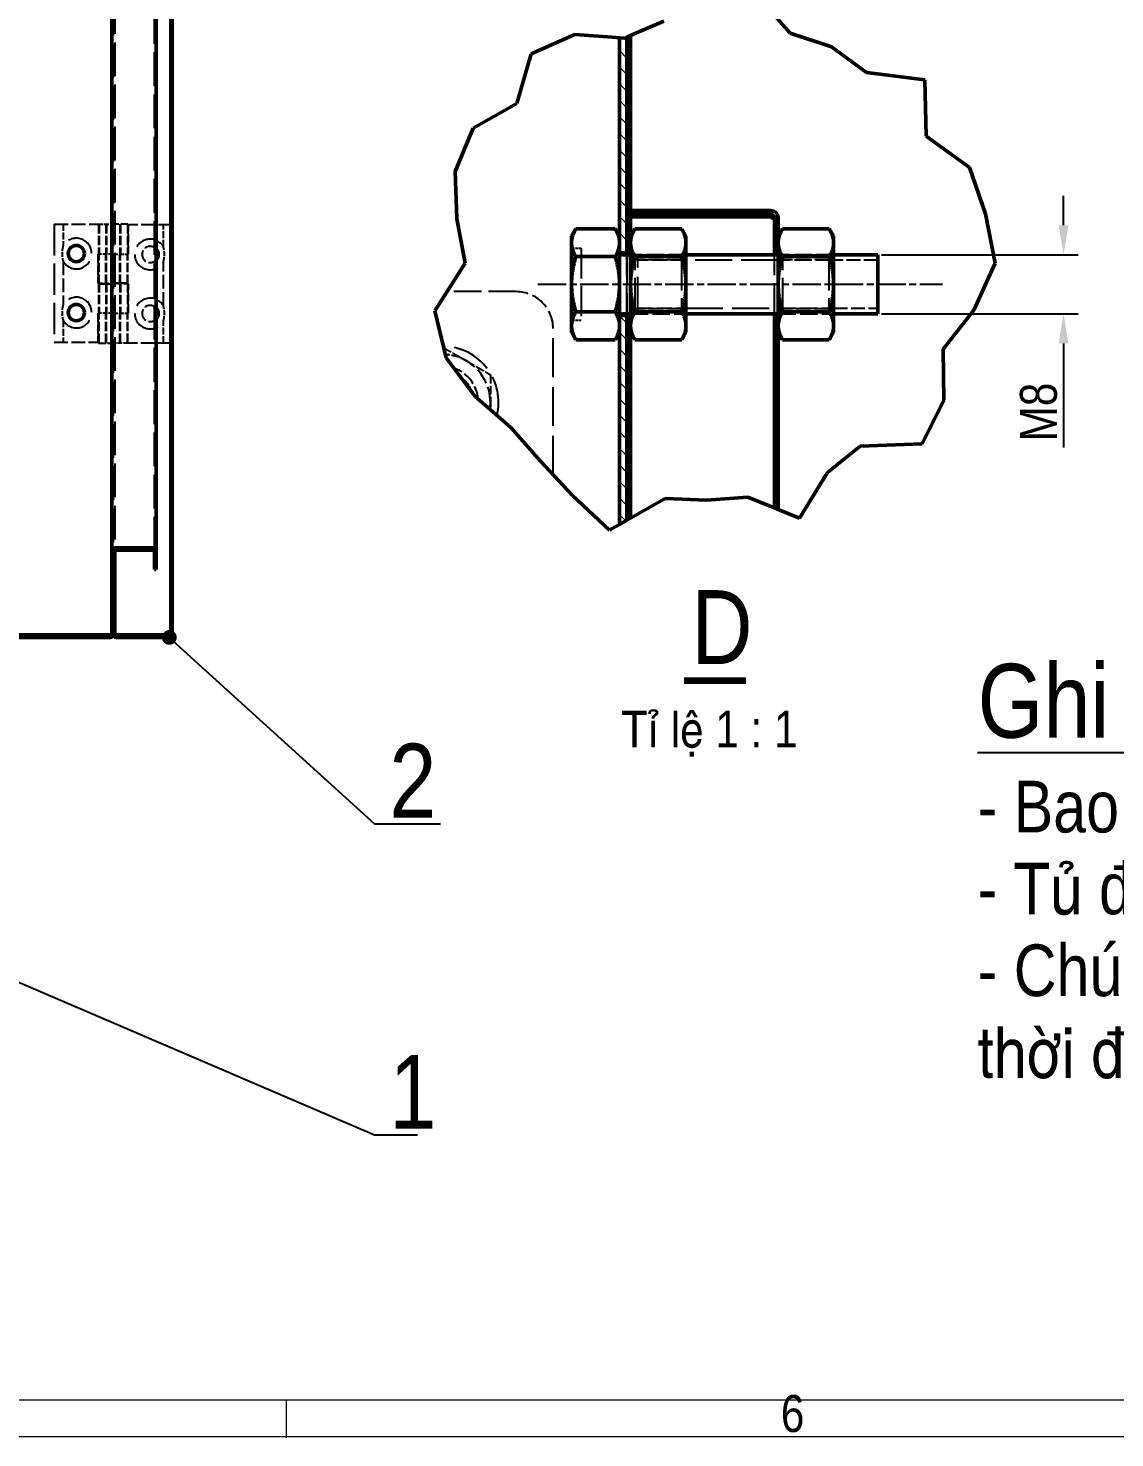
# Model space of a CAD drawing. Header units: millimetres. Extents: x 0 to 19094, y -1 to 2103.
# Drawn here: x 1753.6 to 2121.7, y 12.2 to 489.6 of the extents above; entities that cross this region are included whole.
import ezdxf

# ---------------------------------------------------------------- set-up
doc = ezdxf.new("R2010")
doc.units = ezdxf.units.MM
doc.header["$LTSCALE"] = 2.5
doc.linetypes.add('CHAIN', pattern=[0.7087, 0.4724, -0.0591, 0.1181, -0.0591])
doc.linetypes.add('DASHED', pattern=[0.2067, 0.1654, -0.0413])
for name, color, linetype, lineweight in [('Break Line (ANSI)', 7, 'Continuous', 50), ('Centerline (ANSI)', 7, 'Continuous', 25), ('Co ban', 7, 'Continuous', 50), ('Dimension (ANSI)', 7, 'Continuous', 25), ('Hatch (ANSI)', 7, 'Continuous', 18), ('Hidden Narrow (ANSI)', 7, 'DASHED', 25), ('Symbol (ANSI)', 7, 'Continuous', 25)]:
    doc.layers.add(name, color=color, linetype=linetype, lineweight=lineweight)
for name, color, linetype, lineweight, true_color in [('Khung ban ve', 5, 'Continuous', 15, 0x0000ff), ('Manh', 7, 'DASHED', 25, 0x008000), ('Manh khung ten', 7, 'Continuous', 15, 0x994c4c), ('Net chu', 30, 'Continuous', 15, 0xff7f00)]:
    doc.layers.add(name, color=color, linetype=linetype, lineweight=lineweight, true_color=true_color)
doc.styles.add('Do nham', font='')
doc.styles.add('Linh_50', font='')
doc.styles.add('Note Text (ANSI)', font='')
doc.styles.add('StandardAM_ANSI', font='')
doc.styles.add('Text Style95', font='')
doc.styles.get('Do nham').set_extended_font_data('VNI-Helve-Condense')
doc.styles.get('Linh_50').set_extended_font_data('VNI-Helve-Condense')
doc.styles.get('Note Text (ANSI)').set_extended_font_data('VNI-Helve-Condense')
doc.styles.get('StandardAM_ANSI').set_extended_font_data('VNI-Helve-Condense')
doc.styles.get('Text Style95').set_extended_font_data('VNI-Helve-Condense')
doc.dimstyles.new('Default - mm (ANSI)', dxfattribs={"dimscale": 2.5, "dimtxt": 5, "dimasz": 4, "dimexe": 2, "dimexo": 0.5, "dimgap": 0.8, "dimtad": 1, "dimtoh": 1, "dimdec": 0, "dimrnd": 1e-08, "dimzin": 4, "dimdsep": 46, "dimtxsty": 'StandardAM_ANSI', "dimcen": 0.09, "dimdle": 10, "dimclrd": 256, "dimclre": 256, "dimclrt": 256, "dimadec": 1, "dimazin": 1, "dimtfac": 0.61, "dimtofl": 0, "dimtmove": 0, "dimatfit": 3, "dimldrblk": 'DOT', "dimfxl": 1, "dimtolj": 1, "dimtzin": 4, "dimlwd": -1, "dimlwe": -1, "dimarcsym": 0})
doc.dimstyles.new('Default - mm (ANSI)$7', dxfattribs={"dimscale": 2.5, "dimtxt": 5, "dimasz": 2, "dimexe": 2, "dimexo": 0.5, "dimgap": 0.8, "dimtad": 1, "dimtoh": 1, "dimdec": 0, "dimrnd": 1e-08, "dimzin": 4, "dimdsep": 46, "dimtxsty": 'StandardAM_ANSI', "dimcen": 0.09, "dimdle": 10, "dimclrd": 256, "dimclre": 256, "dimclrt": 256, "dimadec": 1, "dimazin": 1, "dimtfac": 0.61, "dimtofl": 0, "dimtmove": 0, "dimatfit": 3, "dimldrblk": 'DOT', "dimfxl": 1, "dimtolj": 1, "dimtzin": 4, "dimlwd": -1, "dimlwe": -1, "dimarcsym": 0})

# ---------------------------------------------------------------- blocks, each defined once
blk = doc.blocks.new('Borders A0_Khung chi tiet')
at = {"layer": 'Khung ban ve'}
blk.add_line((1179, 10), (23.43, 10), dxfattribs=at)
at = {"layer": 'Manh khung ten'}
for p, q in [((736.43, 9.88), (736.43, 4.88)), ((1184, 5), (18.43, 5))]:
    blk.add_line(p, q, dxfattribs=at)
at = {"layer": 'Net chu', "style": 'Linh_50'}
blk.add_text('6', height=5, dxfattribs=at).set_placement((803.43, 5.67))
blk = doc.blocks.new('_Dot')
at = {"color": 0, "linetype": 'ByBlock', "lineweight": -2}
blk.add_line((-0.5, 0), (-1, 0), dxfattribs=at)
at = {"color": 0, "linetype": 'ByBlock', "const_width": 0.5}
blk.add_lwpolyline([(-0.25, 0, 1), (0.25, 0, 1)], format="xyb", close=True, dxfattribs=at)
blk = doc.blocks.new('*D20')
at = {"layer": 'Defpoints', "color": 0, "transparency": 16777216}
for p in [(2041.44, 412.84), (2104.33, 412.84), (2041.44, 392.84)]:
    blk.add_point(p, dxfattribs=at)
at = {"layer": 'Dimension (ANSI)', "transparency": 16777216}
for p, q in [((2104.33, 422.84), (2104.33, 432.84)), ((2042.69, 412.84), (2109.33, 412.84)), ((2042.69, 392.84), (2109.33, 392.84)), ((2104.33, 382.84), (2104.33, 347.62))]:
    blk.add_line(p, q, dxfattribs=at)
for points in [[(2102.67, 422.84), (2106, 422.84), (2104.33, 412.84)], [(2102.67, 382.84), (2106, 382.84), (2104.33, 392.84)]]:
    blk.add_solid(points, dxfattribs=at)
at = {"layer": 'Dimension (ANSI)', "color": 150, "true_color": 0x0080ff, "transparency": 16777216, "insert": (2089.57, 349.62), "char_height": 12.5, "attachment_point": 1, "rotation": 90, "style": 'StandardAM_ANSI'}
blk.add_mtext('\\A1;\\fVNI-Helve-Condense|b0|i0;\\H12.5000;M8', dxfattribs=at)

msp = doc.modelspace()

# ---------------------------------------------------------------- hatches: boundary and pattern name
at = {"layer": 'Hatch (ANSI)'}
h = msp.add_hatch(dxfattribs=at)
h.set_pattern_fill('ANSI31', color=256, scale=12.7, angle=90.00021, style=0)
h.set_pattern_definition([(135.00021, (0, 0), (-1.1225279, -1.1225361), [])])
h.paths.add_polyline_path([(1662.951, 480.87), (1662.951, 481.741), (1662.951, 905.741), (1662.951, 906.612), (1662.951, 907.991), (1662.451, 907.991), (1662.451, 479.491), (1662.951, 479.491)])
edge = h.paths.add_edge_path()
edge.add_line((1662.951, 917.87), (1662.951, 918.741))
edge.add_line((1662.951, 918.741), (1662.951, 921.741))
edge.add_line((1662.951, 921.741), (1662.951, 922.241))
edge.add_line((1662.951, 922.241), (1662.951, 956.241))
edge.add_ellipse((1663.451, 956.241), major_axis=(-0.5, 0), ratio=1, start_angle=270, end_angle=360, ccw=False)
edge.add_line((1663.451, 956.741), (1781.451, 956.741))
edge.add_ellipse((1781.451, 956.241), major_axis=(0, 0.5), ratio=1, start_angle=270, end_angle=360, ccw=False)
edge.add_line((1781.951, 956.241), (1781.951, 928.241))
edge.add_ellipse((1782.951, 928.241), major_axis=(-1, 0), ratio=1, start_angle=0, end_angle=90)
edge.add_line((1782.951, 927.241), (1795.951, 927.241))
edge.add_ellipse((1795.951, 928.241), major_axis=(0, -1), ratio=1, start_angle=0, end_angle=90)
edge.add_line((1796.951, 928.241), (1796.951, 934.241))
edge.add_line((1796.951, 934.241), (1796.451, 934.241))
edge.add_line((1796.451, 934.241), (1796.451, 928.241))
edge.add_ellipse((1795.951, 928.241), major_axis=(0.5, 0), ratio=1, start_angle=270, end_angle=360, ccw=False)
edge.add_line((1795.951, 927.741), (1782.951, 927.741))
edge.add_ellipse((1782.951, 928.241), major_axis=(0, -0.5), ratio=1, start_angle=270, end_angle=360, ccw=False)
edge.add_line((1782.451, 928.241), (1782.451, 942.241))
edge.add_line((1782.451, 942.241), (1782.451, 956.241))
edge.add_ellipse((1781.451, 956.241), major_axis=(1, 0), ratio=1, start_angle=0, end_angle=90)
edge.add_line((1781.451, 957.241), (1663.451, 957.241))
edge.add_ellipse((1663.451, 956.241), major_axis=(0, 1), ratio=1, start_angle=0, end_angle=90)
edge.add_line((1662.451, 956.241), (1662.451, 955.534))
edge.add_line((1662.451, 955.534), (1662.451, 916.491))
edge.add_line((1662.451, 916.491), (1662.951, 916.491))
edge.add_line((1662.951, 916.491), (1662.951, 917.87))
edge = h.paths.add_edge_path()
edge.add_line((1662.951, 468.741), (1662.951, 469.612))
edge.add_line((1662.951, 469.612), (1662.951, 470.991))
edge.add_line((1662.951, 470.991), (1662.451, 470.991))
edge.add_line((1662.451, 470.991), (1662.451, 284.948))
edge.add_line((1662.451, 284.948), (1662.451, 284.241))
edge.add_ellipse((1663.451, 284.241), major_axis=(-1, 0), ratio=1, start_angle=0, end_angle=90)
edge.add_line((1663.451, 283.241), (1781.451, 283.241))
edge.add_ellipse((1781.451, 284.241), major_axis=(0, -1), ratio=1, start_angle=0, end_angle=90)
edge.add_line((1782.451, 284.241), (1782.451, 298.241))
edge.add_line((1782.451, 298.241), (1782.451, 312.241))
edge.add_ellipse((1782.951, 312.241), major_axis=(-0.5, 0), ratio=1, start_angle=270, end_angle=360, ccw=False)
edge.add_line((1782.951, 312.741), (1795.951, 312.741))
edge.add_ellipse((1795.951, 312.241), major_axis=(0, 0.5), ratio=1, start_angle=270, end_angle=360, ccw=False)
edge.add_line((1796.451, 312.241), (1796.451, 306.241))
edge.add_line((1796.451, 306.241), (1796.951, 306.241))
edge.add_line((1796.951, 306.241), (1796.951, 312.241))
edge.add_ellipse((1795.951, 312.241), major_axis=(1, 0), ratio=1, start_angle=0, end_angle=90)
edge.add_line((1795.951, 313.241), (1782.951, 313.241))
edge.add_ellipse((1782.951, 312.241), major_axis=(0, 1), ratio=1, start_angle=0, end_angle=90)
edge.add_line((1781.951, 312.241), (1781.951, 284.241))
edge.add_ellipse((1781.451, 284.241), major_axis=(0.5, 0), ratio=1, start_angle=270, end_angle=360, ccw=False)
edge.add_line((1781.451, 283.741), (1663.451, 283.741))
edge.add_ellipse((1663.451, 284.241), major_axis=(0, -0.5), ratio=1, start_angle=270, end_angle=360, ccw=False)
edge.add_line((1662.951, 284.241), (1662.951, 465.241))
edge.add_line((1662.951, 465.241), (1662.951, 465.741))
edge.add_line((1662.951, 465.741), (1662.951, 468.741))
h = msp.add_hatch(dxfattribs=at)
h.set_pattern_fill('ANSI31', color=256, scale=12.7, angle=14.99998, style=0)
h.set_pattern_definition([(59.99998, (0, 0), (-1.374815, 0.7937505), [])])
edge = h.paths.add_edge_path()
edge.add_line((1782.951, 942.241), (1782.951, 956.241))
edge.add_ellipse((1783.451, 956.241), major_axis=(-0.5, 0), ratio=1, start_angle=270, end_angle=360, ccw=False)
edge.add_line((1783.451, 956.741), (1801.451, 956.741))
edge.add_ellipse((1801.451, 956.241), major_axis=(0, 0.5), ratio=1, start_angle=270, end_angle=360, ccw=False)
edge.add_line((1801.951, 956.241), (1801.951, 284.241))
edge.add_ellipse((1801.451, 284.241), major_axis=(0.5, 0), ratio=1, start_angle=270, end_angle=360, ccw=False)
edge.add_line((1801.451, 283.741), (1783.451, 283.741))
edge.add_ellipse((1783.451, 284.241), major_axis=(0, -0.5), ratio=1, start_angle=270, end_angle=360, ccw=False)
edge.add_line((1782.951, 284.241), (1782.951, 298.241))
edge.add_line((1782.951, 298.241), (1782.451, 298.241))
edge.add_line((1782.451, 298.241), (1782.451, 284.241))
edge.add_ellipse((1783.451, 284.241), major_axis=(-1, 0), ratio=1, start_angle=0, end_angle=90)
edge.add_line((1783.451, 283.241), (1801.451, 283.241))
edge.add_ellipse((1801.451, 284.241), major_axis=(0, -1), ratio=1, start_angle=0, end_angle=90)
edge.add_line((1802.451, 284.241), (1802.451, 956.241))
edge.add_ellipse((1801.451, 956.241), major_axis=(1, 0), ratio=1, start_angle=0, end_angle=90)
edge.add_line((1801.451, 957.241), (1783.451, 957.241))
edge.add_ellipse((1783.451, 956.241), major_axis=(0, 1), ratio=1, start_angle=0, end_angle=90)
edge.add_line((1782.451, 956.241), (1782.451, 942.241))
edge.add_line((1782.451, 942.241), (1782.951, 942.241))
h = msp.add_hatch(dxfattribs=at)
h.set_pattern_fill('ANSI31', color=256, scale=31.75, style=0)
h.set_pattern_definition([(45, (0, 0), (-2.80633, 2.80633), [])])
h.paths.add_polyline_path([(1957.691, 416.917), (1957.691, 419.094), (1957.691, 426.594), (1957.691, 427.844), (1957.691, 487.062), (1956.441, 486.521), (1956.441, 413.469), (1957.691, 413.469)])
h.paths.add_polyline_path([(1957.691, 386.594), (1957.691, 388.771), (1957.691, 392.219), (1956.441, 392.219), (1956.441, 322.939), (1957.691, 323.65)])
h = msp.add_hatch(dxfattribs=at)
h.set_pattern_fill('ANSI31', color=256, scale=31.75, angle=-90, style=0)
h.set_pattern_definition([(315, (0, 0), (2.80633, 2.80633), [])])
edge = h.paths.add_edge_path()
edge.add_ellipse((1954.941, 391.844), major_axis=(-1, 0), ratio=1, start_angle=337.97569, end_angle=360)
edge.add_line((1953.941, 391.844), (1953.941, 388.771))
edge.add_line((1953.941, 388.771), (1953.941, 386.594))
edge.add_line((1953.941, 386.594), (1953.941, 321.518))
edge.add_line((1953.941, 321.518), (1956.441, 322.939))
edge.add_line((1956.441, 322.939), (1956.441, 392.219))
edge.add_line((1956.441, 392.219), (1954.014, 392.219))
edge = h.paths.add_edge_path()
edge.add_ellipse((1954.941, 413.844), major_axis=(-0.927, -0.375), ratio=1, start_angle=337.97569, end_angle=360)
edge.add_line((1954.014, 413.469), (1956.441, 413.469))
edge.add_line((1956.441, 413.469), (1956.441, 486.521))
edge.add_line((1956.441, 486.521), (1955.717, 486.208))
edge.add_line((1955.717, 486.208), (1953.941, 486.335))
edge.add_line((1953.941, 486.335), (1953.941, 419.094))
edge.add_line((1953.941, 419.094), (1953.941, 416.917))
edge.add_line((1953.941, 416.917), (1953.941, 413.844))
h = msp.add_hatch(dxfattribs=at)
h.set_pattern_fill('ANSI31', color=256, scale=31.75, angle=75.00018, style=0)
h.set_pattern_definition([(120.00018, (0, 0), (-3.437032, -1.9843855), [])])
edge = h.paths.add_edge_path()
edge.add_line((2007.691, 416.917), (2007.691, 419.094))
edge.add_line((2007.691, 419.094), (2007.691, 425.344))
edge.add_ellipse((2005.191, 425.344), major_axis=(2.5, 0), ratio=1, start_angle=0, end_angle=90)
edge.add_line((2005.191, 427.844), (1957.691, 427.844))
edge.add_line((1957.691, 427.844), (1957.691, 426.594))
edge.add_line((1957.691, 426.594), (2005.191, 426.594))
edge.add_ellipse((2005.191, 425.344), major_axis=(0, 1.25), ratio=1, start_angle=270, end_angle=360, ccw=False)
edge.add_line((2006.441, 425.344), (2006.441, 413.469))
edge.add_line((2006.441, 413.469), (2007.691, 413.469))
edge.add_line((2007.691, 413.469), (2007.691, 416.917))
h.paths.add_polyline_path([(2007.691, 386.594), (2007.691, 388.771), (2007.691, 392.219), (2006.441, 392.219), (2006.441, 327.099), (2007.691, 326.593)])

# ---------------------------------------------------------------- linework, layer by layer
at = {"layer": 'Break Line (ANSI)'}
for p, q in [((1999.588, 501.613), (2011.774, 487.882)), ((1958.941, 487.603), (1968.997, 491.953)), ((1923.966, 480.917), (1938.764, 487.42)), ((1938.764, 487.42), (1951.441, 486.513)), ((1956.441, 486.521), (1957.691, 487.062)), ((1957.691, 487.062), (1958.941, 487.603)), ((2011.774, 487.882), (2025.699, 483.231)), ((1951.441, 486.513), (1953.941, 486.335)), ((1953.941, 486.335), (1955.717, 486.208)), ((1955.717, 486.208), (1956.441, 486.521)), ((2025.699, 483.231), (2037.551, 474.523)), ((1919.1, 464.025), (1923.966, 480.917)), ((2037.551, 474.523), (2057.378, 472.078)), ((2057.378, 472.078), (2057.812, 452.976)), ((1904.41, 455.666), (1919.1, 464.025)), ((1898.259, 441.041), (1904.41, 455.666)), ((2057.812, 452.976), (2072.452, 442.435)), ((1898.791, 424.964), (1898.259, 441.041)), ((2072.452, 442.435), (2077.867, 426.687)), ((1901.66, 410.038), (1898.791, 424.964)), ((2077.867, 426.687), (2081.207, 410.038)), ((1891.343, 393.798), (1901.66, 410.038)), ((2081.207, 410.038), (2073.896, 394.088)), ((1895.172, 377.91), (1891.343, 393.798)), ((2073.896, 394.088), (2063.569, 380.873)), ((1905.051, 364.779), (1895.172, 377.91)), ((2063.569, 380.873), (2063.794, 363.646)), ((1917.123, 354.39), (1905.051, 364.779)), ((2063.794, 363.646), (2056.394, 348.823)), ((1927.179, 342.988), (1917.123, 354.39)), ((2056.394, 348.823), (2035.489, 348.009)), ((2035.489, 348.009), (2024.418, 339.063)), ((1937.957, 331.258), (1927.179, 342.988)), ((2024.418, 339.063), (2014.87, 323.687)), ((1950.512, 319.568), (1937.957, 331.258)), ((1969.38, 330.297), (1957.691, 323.65)), ((1983.441, 329.727), (1969.38, 330.297)), ((1997.421, 330.752), (1983.441, 329.727)), ((2005.191, 327.605), (1997.421, 330.752)), ((2006.441, 327.099), (2005.191, 327.605)), ((2007.691, 326.593), (2006.441, 327.099)), ((2014.87, 323.687), (2007.691, 326.593)), ((1951.441, 320.096), (1950.512, 319.568)), ((1953.941, 321.518), (1951.441, 320.096)), ((1956.441, 322.939), (1953.941, 321.518)), ((1957.691, 323.65), (1956.441, 322.939))]:
    msp.add_line(p, q, dxfattribs=at)
at = {"layer": 'Centerline (ANSI)', "linetype": 'CHAIN', "ltscale": 8.113447}
msp.add_line((1926.286, 402.844), (2063.352, 402.844), dxfattribs=at)
at = {"layer": 'Co ban'}
for p, q in [((1801.951, 956.241), (1801.951, 284.241)), ((1802.451, 284.241), (1802.451, 956.241)), ((1781.951, 312.594), (1781.951, 927.887)), ((1796.951, 927.887), (1796.951, 312.594)), ((1957.691, 419.094), (1957.691, 487.062)), ((1953.941, 486.335), (1953.941, 419.094)), ((1956.441, 413.469), (1956.441, 486.521)), ((1956.441, 486.521), (1956.441, 413.469)), ((2005.191, 427.844), (1957.691, 427.844)), ((1957.691, 427.844), (1957.691, 426.594)), ((1957.691, 426.594), (2005.191, 426.594)), ((2005.191, 425.71), (1957.691, 425.71)), ((2005.191, 425.344), (2005.191, 425.71)), ((2006.441, 425.344), (2005.191, 425.344)), ((2006.441, 425.344), (2006.441, 413.469)), ((2007.691, 419.094), (2007.691, 425.344)), ((1937.691, 419.094), (1939.143, 421.608)), ((1952.49, 421.608), (1939.143, 421.608)), ((1953.941, 419.094), (1952.49, 421.608)), ((1957.691, 419.094), (1959.143, 421.608)), ((1974.99, 421.608), (1959.143, 421.608)), ((1976.441, 419.094), (1974.99, 421.608)), ((2007.691, 419.094), (2009.143, 421.608)), ((2024.99, 421.608), (2009.143, 421.608)), ((2026.441, 419.094), (2024.99, 421.608)), ((1937.691, 419.094), (1937.691, 416.917)), ((1937.691, 416.917), (1937.691, 402.844)), ((1953.941, 416.917), (1953.941, 419.094)), ((1953.941, 402.844), (1953.941, 416.917)), ((1957.691, 419.094), (1957.691, 416.917)), ((1957.691, 416.917), (1957.691, 402.844)), ((1976.441, 416.917), (1976.441, 419.094)), ((1976.441, 402.844), (1976.441, 416.917)), ((2007.691, 419.094), (2007.691, 416.917)), ((2007.691, 416.917), (2007.691, 402.844)), ((2026.441, 416.917), (2026.441, 419.094)), ((2026.441, 402.844), (2026.441, 416.917)), ((1952.49, 412.226), (1939.143, 412.226)), ((1954.014, 413.469), (1956.441, 413.469)), ((1954.941, 412.844), (1957.691, 412.844)), ((1956.441, 413.469), (1956.441, 412.844)), ((1956.441, 413.469), (1957.691, 413.469)), ((1956.441, 412.844), (1956.441, 413.469)), ((1974.99, 412.226), (1959.143, 412.226)), ((1976.441, 412.844), (2007.691, 412.844)), ((2006.441, 413.469), (2007.691, 413.469)), ((2006.441, 412.844), (2006.441, 413.469)), ((2024.99, 412.226), (2009.143, 412.226)), ((2026.441, 412.844), (2041.441, 412.844)), ((2041.441, 392.844), (2041.441, 412.844)), ((1937.691, 402.844), (1937.691, 388.771)), ((1953.941, 388.771), (1953.941, 402.844)), ((1957.691, 402.844), (1957.691, 388.771)), ((1976.441, 388.771), (1976.441, 402.844)), ((2007.691, 402.844), (2007.691, 388.771)), ((2026.441, 388.771), (2026.441, 402.844)), ((1952.49, 393.462), (1939.143, 393.462)), ((1956.441, 392.219), (1954.014, 392.219)), ((1954.941, 392.844), (1957.691, 392.844)), ((1956.441, 392.844), (1956.441, 392.219)), ((1956.441, 392.219), (1956.441, 392.844)), ((1956.441, 322.939), (1956.441, 392.219)), ((1957.691, 392.219), (1956.441, 392.219)), ((1956.441, 392.219), (1956.441, 322.939)), ((1974.99, 393.462), (1959.143, 393.462)), ((1976.441, 392.844), (2007.691, 392.844)), ((2006.441, 392.219), (2006.441, 392.844)), ((2006.441, 392.219), (2006.441, 327.099)), ((2007.691, 392.219), (2006.441, 392.219)), ((2024.99, 393.462), (2009.143, 393.462)), ((2026.441, 392.844), (2041.441, 392.844)), ((1937.691, 388.771), (1937.691, 386.594)), ((1953.941, 386.594), (1953.941, 388.771)), ((1957.691, 388.771), (1957.691, 386.594)), ((1976.441, 386.594), (1976.441, 388.771)), ((2007.691, 388.771), (2007.691, 386.594)), ((2026.441, 386.594), (2026.441, 388.771)), ((1937.691, 386.594), (1939.143, 384.08)), ((1952.49, 384.08), (1939.143, 384.08)), ((1953.941, 386.594), (1952.49, 384.08)), ((1953.941, 386.594), (1953.941, 321.518)), ((1957.691, 323.65), (1957.691, 386.594)), ((1957.691, 386.594), (1959.143, 384.08)), ((1974.99, 384.08), (1959.143, 384.08)), ((1976.441, 386.594), (1974.99, 384.08)), ((2007.691, 326.593), (2007.691, 386.594)), ((2007.691, 386.594), (2009.143, 384.08)), ((2024.99, 384.08), (2009.143, 384.08)), ((2026.441, 386.594), (2024.99, 384.08)), ((1782.016, 312.594), (1781.951, 312.594)), ((1781.951, 312.241), (1781.951, 312.594)), ((1781.951, 312.241), (1781.951, 284.241)), ((1782.451, 284.241), (1782.451, 312.241)), ((1795.951, 313.594), (1782.951, 313.594)), ((1782.951, 313.594), (1782.951, 313.241)), ((1795.951, 313.241), (1782.951, 313.241)), ((1782.951, 312.741), (1795.951, 312.741)), ((1782.951, 312.741), (1782.951, 298.594)), ((1796.451, 312.241), (1796.451, 306.241)), ((1796.887, 312.594), (1796.951, 312.594)), ((1796.951, 312.241), (1796.951, 312.594)), ((1796.951, 306.241), (1796.951, 312.241)), ((1796.451, 306.241), (1796.951, 306.241)), ((1782.951, 298.594), (1782.451, 298.594)), ((1782.951, 298.241), (1782.451, 298.241)), ((1782.451, 298.241), (1782.451, 284.241)), ((1782.951, 298.241), (1782.951, 298.594)), ((1782.951, 284.241), (1782.951, 298.241)), ((1663.451, 284.094), (1781.451, 284.094)), ((1781.451, 283.741), (1663.451, 283.741)), ((1663.451, 283.241), (1781.451, 283.241)), ((1801.451, 284.094), (1783.451, 284.094)), ((1801.451, 283.741), (1783.451, 283.741)), ((1783.451, 283.241), (1801.451, 283.241)), ((1801.451, 284.241), (1801.451, 284.094)), ((1801.951, 284.241), (1801.451, 284.241))]:
    msp.add_line(p, q, dxfattribs=at)
for centre in [(1769.951, 413.241), (1769.951, 393.241)]:
    msp.add_circle(centre, 2.75, dxfattribs=at)
for centre, radius, start, end in [((2005.191, 425.344), 2.5, 0, 90), ((2005.191, 425.344), 1.25, 0, 90), ((1794.951, 412.941), 2.75, 316.65824, 43.34176), ((1954.941, 413.844), 1, 180, 270), ((1794.951, 392.941), 2.75, 316.65824, 43.34176), ((1954.941, 391.844), 1, 90, 180), ((1782.951, 312.594), 1, 90, 180), ((1782.951, 312.241), 1, 90, 180), ((1782.951, 312.241), 0.5, 90, 180), ((1795.951, 312.594), 1, 0, 90), ((1795.951, 312.241), 1, 0, 90), ((1795.951, 312.241), 0.5, 0, 90), ((1781.451, 284.594), 0.5, 270, 0), ((1781.451, 284.241), 0.5, 270, 0), ((1781.451, 284.241), 1, 270, 0), ((1783.451, 284.241), 1, 180, 270), ((1783.451, 284.594), 0.5, 180, 270), ((1783.451, 284.241), 0.5, 180, 270), ((1801.451, 284.241), 0.5, 270, 0), ((1801.451, 284.241), 1, 270, 0)]:
    msp.add_arc(centre, radius, start, end, dxfattribs=at)
for points in [[(1939.143, 421.608), (1937.691, 419.094), (1937.691, 416.917)], [(1953.941, 416.917), (1953.941, 419.094), (1952.49, 421.608)], [(1959.143, 421.608), (1957.691, 419.094), (1957.691, 416.917)], [(1976.441, 416.917), (1976.441, 419.094), (1974.99, 421.608)], [(2009.143, 421.608), (2007.691, 419.094), (2007.691, 416.917)], [(2026.441, 416.917), (2026.441, 419.094), (2024.99, 421.608)], [(1937.691, 416.917), (1937.691, 414.74), (1939.143, 412.226)], [(1952.49, 412.226), (1953.941, 414.74), (1953.941, 416.917)], [(1957.691, 416.917), (1957.691, 414.74), (1959.143, 412.226)], [(1974.99, 412.226), (1976.441, 414.74), (1976.441, 416.917)], [(2007.691, 416.917), (2007.691, 414.74), (2009.143, 412.226)], [(2024.99, 412.226), (2026.441, 414.74), (2026.441, 416.917)], [(1939.143, 412.226), (1937.691, 407.198), (1937.691, 402.844)], [(1953.941, 402.844), (1953.941, 407.198), (1952.49, 412.226)], [(1959.143, 412.226), (1957.691, 407.198), (1957.691, 402.844)], [(1976.441, 402.844), (1976.441, 407.198), (1974.99, 412.226)], [(2009.143, 412.226), (2007.691, 407.198), (2007.691, 402.844)], [(2026.441, 402.844), (2026.441, 407.198), (2024.99, 412.226)], [(1937.691, 402.844), (1937.691, 398.49), (1939.143, 393.462)], [(1952.49, 393.462), (1953.941, 398.49), (1953.941, 402.844)], [(1957.691, 402.844), (1957.691, 398.49), (1959.143, 393.462)], [(1974.99, 393.462), (1976.441, 398.49), (1976.441, 402.844)], [(2007.691, 402.844), (2007.691, 398.49), (2009.143, 393.462)], [(2024.99, 393.462), (2026.441, 398.49), (2026.441, 402.844)], [(1939.143, 393.462), (1937.691, 390.948), (1937.691, 388.771)], [(1953.941, 388.771), (1953.941, 390.948), (1952.49, 393.462)], [(1959.143, 393.462), (1957.691, 390.948), (1957.691, 388.771)], [(1976.441, 388.771), (1976.441, 390.948), (1974.99, 393.462)], [(2009.143, 393.462), (2007.691, 390.948), (2007.691, 388.771)], [(2026.441, 388.771), (2026.441, 390.948), (2024.99, 393.462)], [(1937.691, 388.771), (1937.691, 386.594), (1939.143, 384.08)], [(1952.49, 384.08), (1953.941, 386.594), (1953.941, 388.771)], [(1957.691, 388.771), (1957.691, 386.594), (1959.143, 384.08)], [(1974.99, 384.08), (1976.441, 386.594), (1976.441, 388.771)], [(2007.691, 388.771), (2007.691, 386.594), (2009.143, 384.08)], [(2024.99, 384.08), (2026.441, 386.594), (2026.441, 388.771)]]:
    msp.add_rational_spline(points, [1, 1.0379548493, 1], degree=2, dxfattribs=at)
for points in [[(1782.951, 313.594), (1782.788, 313.594), (1782.631, 313.413), (1782.538, 313.145)], [(1781.451, 284.094), (1781.623, 284.094), (1781.792, 284.119), (1781.94, 284.162)]]:
    msp.add_open_spline(points, degree=3, dxfattribs=at)
for points, knots in [([(1796.363, 313.145), (1796.287, 313.367), (1796.169, 313.534), (1796.036, 313.58), (1796.008, 313.59), (1795.98, 313.594), (1795.951, 313.594)], [-0.98123337, -0.98123337, -0.98123337, -0.98123337, -0.1706248, -0.1706248, -0.1706248, 0, 0, 0, 0]), ([(1782.96, 284.161), (1783.039, 284.137), (1783.124, 284.12), (1783.214, 284.109), (1783.291, 284.099), (1783.371, 284.094), (1783.451, 284.094)], [-0.51591977, -0.51591977, -0.51591977, -0.51591977, -0.23982152, -0.23982152, -0.23982152, 0, 0, 0, 0])]:
    msp.add_open_spline(points, degree=3, knots=knots, dxfattribs=at)
at = {"layer": 'Hidden Narrow (ANSI)', "ltscale": 14.285125}
for p, q in [((1976.441, 412.844), (1957.691, 412.844)), ((2026.441, 412.844), (2007.691, 412.844)), ((2026.441, 410.984), (2007.691, 410.984)), ((1957.691, 392.844), (1976.441, 392.844)), ((2007.691, 394.704), (2026.441, 394.704)), ((2007.691, 392.844), (2026.441, 392.844))]:
    msp.add_line(p, q, dxfattribs=at)
at = {"layer": 'Hidden Narrow (ANSI)', "ltscale": 12.380428}
for p, q in [((1976.441, 410.984), (1960.191, 410.984)), ((1960.191, 394.704), (1976.441, 394.704))]:
    msp.add_line(p, q, dxfattribs=at)
at = {"layer": 'Hidden Narrow (ANSI)', "ltscale": 30.237059}
for p, q in [((2007.691, 410.984), (1976.441, 410.984)), ((1976.441, 394.704), (2007.691, 394.704))]:
    msp.add_line(p, q, dxfattribs=at)
at = {"layer": 'Hidden Narrow (ANSI)', "ltscale": 11.42808}
for p, q in [((2041.441, 410.984), (2026.441, 410.984)), ((2026.441, 394.704), (2041.441, 394.704))]:
    msp.add_line(p, q, dxfattribs=at)
at = {"layer": 'Manh', "ltscale": 27.690638}
for p, q in [((1782.451, 927.887), (1782.451, 312.594)), ((1796.451, 312.594), (1796.451, 927.887))]:
    msp.add_line(p, q, dxfattribs=at)
at = {"layer": 'Manh', "ltscale": 27.60063}
msp.add_line((1782.951, 926.887), (1782.951, 313.594), dxfattribs=at)
at = {"layer": 'Manh', "ltscale": 0.952248}
for p, q in [((2005.191, 426.594), (2005.191, 427.844)), ((2006.441, 425.344), (2007.691, 425.344))]:
    msp.add_line(p, q, dxfattribs=at)
at = {"layer": 'Manh', "ltscale": 11.42808}
for p, q in [((1762.451, 423.241), (1777.451, 423.241)), ((1802.451, 382.941), (1787.451, 382.941))]:
    msp.add_line(p, q, dxfattribs=at)
at = {"layer": 'Manh', "ltscale": 25.80229}
msp.add_line((1762.451, 423.241), (1762.451, 383.241), dxfattribs=at)
at = {"layer": 'Manh', "ltscale": 5.633411}
for p, q in [((1765.451, 423.241), (1765.451, 415.847)), ((1799.451, 415.547), (1799.451, 422.941)), ((1765.451, 390.635), (1765.451, 383.241)), ((1799.451, 382.941), (1799.451, 390.335))]:
    msp.add_line(p, q, dxfattribs=at)
at = {"layer": 'Manh', "ltscale": 7.732968}
for p, q in [((1777.451, 423.241), (1777.451, 413.091)), ((1777.651, 423.241), (1777.651, 413.091)), ((1779.951, 423.241), (1779.951, 413.091)), ((1780.201, 423.241), (1780.201, 413.091)), ((1784.701, 423.241), (1784.701, 413.091)), ((1784.951, 423.241), (1784.951, 413.091)), ((1787.251, 423.241), (1787.251, 413.091)), ((1787.451, 423.241), (1787.451, 413.091)), ((1777.651, 402.941), (1777.651, 413.091)), ((1779.951, 402.941), (1779.951, 413.091)), ((1780.201, 402.941), (1780.201, 413.091)), ((1784.701, 402.941), (1784.701, 413.091)), ((1784.951, 402.941), (1784.951, 413.091)), ((1787.251, 402.941), (1787.251, 413.091)), ((1787.451, 402.941), (1787.451, 413.091)), ((1777.451, 403.241), (1777.451, 393.091)), ((1777.651, 403.241), (1777.651, 393.091)), ((1779.951, 403.241), (1779.951, 393.091)), ((1780.201, 403.241), (1780.201, 393.091)), ((1784.701, 403.241), (1784.701, 393.091)), ((1784.951, 403.241), (1784.951, 393.091)), ((1787.251, 403.241), (1787.251, 393.091)), ((1777.451, 382.941), (1777.451, 393.091)), ((1777.651, 382.941), (1777.651, 393.091)), ((1779.951, 382.941), (1779.951, 393.091)), ((1780.201, 382.941), (1780.201, 393.091)), ((1784.701, 382.941), (1784.701, 393.091)), ((1784.951, 382.941), (1784.951, 393.091)), ((1787.251, 382.941), (1787.251, 393.091)), ((1787.451, 382.941), (1787.451, 393.091))]:
    msp.add_line(p, q, dxfattribs=at)
at = {"layer": 'Manh', "ltscale": 3.809293}
for p, q in [((1777.451, 423.241), (1782.451, 423.241)), ((1782.451, 413.091), (1777.451, 413.091)), ((1782.451, 413.091), (1787.451, 413.091)), ((1777.451, 403.241), (1782.451, 403.241)), ((1787.451, 402.941), (1782.451, 402.941)), ((1782.451, 393.091), (1777.451, 393.091)), ((1782.451, 393.091), (1787.451, 393.091)), ((1787.451, 382.941), (1782.451, 382.941))]:
    msp.add_line(p, q, dxfattribs=at)
at = {"layer": 'Manh', "ltscale": 5.983681}
for p, q in [((1787.451, 423.241), (1782.451, 423.241)), ((1777.451, 402.941), (1782.451, 402.941)), ((1787.451, 403.241), (1782.451, 403.241)), ((1777.451, 382.941), (1782.451, 382.941))]:
    msp.add_line(p, q, dxfattribs=at)
at = {"layer": 'Manh', "ltscale": 11.275703}
for p, q in [((1802.451, 422.941), (1787.651, 422.941)), ((1762.451, 383.241), (1777.251, 383.241))]:
    msp.add_line(p, q, dxfattribs=at)
at = {"layer": 'Manh', "ltscale": 7.504405}
for p, q in [((1787.651, 413.091), (1787.651, 422.941)), ((1777.251, 413.091), (1777.251, 403.241)), ((1777.451, 403.241), (1777.451, 413.091)), ((1787.451, 402.941), (1787.451, 393.091)), ((1787.651, 393.091), (1787.651, 402.941)), ((1777.251, 393.091), (1777.251, 383.241))]:
    msp.add_line(p, q, dxfattribs=at)
at = {"layer": 'Manh', "ltscale": 11.266923}
for p, q in [((1765.451, 410.635), (1765.451, 395.847)), ((1799.451, 395.547), (1799.451, 410.335))]:
    msp.add_line(p, q, dxfattribs=at)
at = {"layer": 'Manh', "ltscale": 0.152276}
for p, q in [((1777.451, 413.091), (1777.251, 413.091)), ((1787.451, 413.091), (1787.651, 413.091)), ((1777.251, 403.241), (1777.451, 403.241)), ((1787.651, 402.941), (1787.451, 402.941)), ((1777.451, 393.091), (1777.251, 393.091)), ((1787.451, 393.091), (1787.651, 393.091))]:
    msp.add_line(p, q, dxfattribs=at)
at = {"layer": 'Manh', "ltscale": 2.476006}
for p, q in [((1937.691, 415.032), (1940.941, 415.032)), ((1937.691, 390.657), (1940.941, 390.657))]:
    msp.add_line(p, q, dxfattribs=at)
at = {"layer": 'Manh', "ltscale": 24.698055}
msp.add_line((1940.941, 415.032), (1940.941, 390.657), dxfattribs=at)
at = {"layer": 'Manh', "ltscale": 0.055498}
for p, q in [((1953.941, 413.469), (1954.014, 413.469)), ((1954.014, 392.219), (1953.941, 392.219))]:
    msp.add_line(p, q, dxfattribs=at)
at = {"layer": 'Manh', "ltscale": 25.209988}
for p, q in [((1956.441, 412.844), (1956.441, 392.844)), ((1956.441, 392.844), (1956.441, 412.844)), ((2006.441, 392.844), (2006.441, 412.844))]:
    msp.add_line(p, q, dxfattribs=at)
at = {"layer": 'Manh', "ltscale": 14.285125}
for p, q in [((1957.691, 412.844), (1976.441, 412.844)), ((2007.691, 412.844), (2026.441, 412.844)), ((1957.691, 392.844), (1976.441, 392.844)), ((2007.691, 392.844), (2026.441, 392.844))]:
    msp.add_line(p, q, dxfattribs=at)
at = {"layer": 'Manh', "ltscale": 1.68343}
for p, q in [((1959.254, 411.153), (1957.691, 412.716)), ((1974.879, 411.153), (1976.441, 412.716)), ((2009.254, 411.153), (2007.691, 412.716)), ((2024.879, 411.153), (2026.441, 412.716)), ((1959.254, 394.536), (1957.691, 392.973)), ((1974.879, 394.536), (1976.441, 392.973)), ((2009.254, 394.536), (2007.691, 392.973)), ((2024.879, 394.536), (2026.441, 392.973))]:
    msp.add_line(p, q, dxfattribs=at)
at = {"layer": 'Manh', "ltscale": 25.256611}
for p, q in [((1959.254, 394.536), (1959.254, 411.153)), ((1974.879, 411.153), (1974.879, 394.536)), ((2009.254, 394.536), (2009.254, 411.153)), ((2024.879, 411.153), (2024.879, 394.536))]:
    msp.add_line(p, q, dxfattribs=at)
at = {"layer": 'Manh', "ltscale": 11.904254}
for p, q in [((1974.879, 411.153), (1959.254, 411.153)), ((2024.879, 411.153), (2009.254, 411.153)), ((1974.879, 394.536), (1959.254, 394.536)), ((2024.879, 394.536), (2009.254, 394.536))]:
    msp.add_line(p, q, dxfattribs=at)
at = {"layer": 'Manh', "ltscale": 30.397606}
msp.add_line((1960.191, 392.844), (1960.191, 412.844), dxfattribs=at)
at = {"layer": 'Manh', "ltscale": 22.680061}
msp.add_line((1918.941, 400.344), (1895.502, 400.344), dxfattribs=at)
at = {"layer": 'Manh', "ltscale": 31.927332}
msp.add_line((1931.441, 338.349), (1931.441, 387.844), dxfattribs=at)
at = {"layer": 'Manh', "ltscale": 1.543754}
msp.add_line((1894.71, 381.854), (1894.71, 379.827), dxfattribs=at)
at = {"layer": 'Manh', "ltscale": 0.380839}
for p, q in [((1781.951, 312.241), (1782.451, 312.241)), ((1782.451, 312.241), (1782.451, 312.594)), ((1782.951, 313.241), (1782.951, 312.741)), ((1796.451, 312.594), (1796.451, 312.241)), ((1796.451, 312.241), (1796.951, 312.241)), ((1796.451, 306.594), (1796.951, 306.594)), ((1781.951, 284.594), (1782.451, 284.594)), ((1781.951, 284.241), (1782.451, 284.241)), ((1782.951, 284.594), (1782.451, 284.594)), ((1782.951, 284.241), (1782.451, 284.241)), ((1801.451, 283.741), (1801.451, 283.241)), ((1801.951, 284.241), (1802.451, 284.241))]:
    msp.add_line(p, q, dxfattribs=at)
at = {"layer": 'Manh', "ltscale": 0.331633}
for p, q in [((1782.451, 312.594), (1782.016, 312.594)), ((1796.451, 312.594), (1796.887, 312.594))]:
    msp.add_line(p, q, dxfattribs=at)
at = {"layer": 'Manh', "ltscale": 26.331711}
for centre, start, end in [((1769.951, 413.241), 210.07335, 149.92665), ((1794.951, 412.941), 30.07335, 329.92665), ((1769.951, 393.241), 210.07335, 149.92665), ((1794.951, 392.941), 30.07335, 329.92665)]:
    msp.add_arc(centre, 5.2, start, end, dxfattribs=at)
at = {"layer": 'Manh', "ltscale": 9.994414}
for centre in [(1794.951, 412.941), (1794.951, 392.941)]:
    msp.add_arc(centre, 2.75, 43.34176, 316.65824, dxfattribs=at)
at = {"layer": 'Manh', "ltscale": 14.959352}
msp.add_arc((1918.941, 387.844), 12.5, 0, 90, dxfattribs=at)
at = {"layer": 'Manh', "ltscale": 2.157194}
msp.add_arc((1893.941, 362.844), 19.025, 87.6842, 89.16557, dxfattribs=at)
at = {"layer": 'Manh', "ltscale": 32.495499}
msp.add_arc((1893.941, 362.844), 19.025, 346.54217, 87.6842, dxfattribs=at)
at = {"layer": 'Manh', "ltscale": 5.756469}
msp.add_arc((1893.941, 362.844), 16.25, 60, 86.64079, dxfattribs=at)
at = {"layer": 'Manh', "ltscale": 10.786674}
msp.add_arc((1893.941, 362.844), 12.188, 4.92051, 71.48059, dxfattribs=at)
at = {"layer": 'Manh', "ltscale": 12.964759}
msp.add_arc((1893.941, 362.844), 16.25, 0, 60, dxfattribs=at)
at = {"layer": 'Manh', "ltscale": 5.394056}
msp.add_arc((1893.941, 362.844), 10.625, 17.8631, 56.0427, dxfattribs=at)
at = {"layer": 'Manh', "ltscale": 4.471234}
msp.add_arc((1893.941, 362.844), 10.45, 20.86395, 53.04185, dxfattribs=at)
at = {"layer": 'Manh', "ltscale": 1.7913}
msp.add_arc((1893.941, 362.844), 16.25, 351.70959, 0, dxfattribs=at)
at = {"layer": 'Manh', "ltscale": 4.064027}
for points in [[(1765.451, 415.847), (1764.751, 413.241), (1765.451, 410.635)], [(1799.451, 410.335), (1800.151, 412.941), (1799.451, 415.547)], [(1765.451, 395.847), (1764.751, 393.241), (1765.451, 390.635)], [(1799.451, 390.335), (1800.151, 392.941), (1799.451, 395.547)]]:
    msp.add_open_spline(points, degree=2, dxfattribs=at)
at = {"layer": 'Manh', "ltscale": 6.896722}
msp.add_rational_spline([(1894.336, 381.38), (1898.456, 379.002), (1902.066, 376.917)], [1.00319088561, 1.03628603104, 1], degree=2, dxfattribs=at)
at = {"layer": 'Manh', "ltscale": 7.257363}
for points in [[(1902.066, 376.917), (1905.837, 374.74), (1910.191, 372.226)], [(1910.191, 372.226), (1910.191, 367.198), (1910.191, 362.844)]]:
    msp.add_rational_spline(points, [1, 1.0379548493, 1], degree=2, dxfattribs=at)
at = {"layer": 'Manh', "ltscale": 1.898826}
msp.add_rational_spline([(1910.191, 362.844), (1910.191, 361.607), (1910.191, 360.355)], [1, 1.01050095638, 1.01519132007], degree=2, dxfattribs=at)
at = {"layer": 'Manh', "ltscale": 0.475709}
msp.add_open_spline([(1782.538, 313.145), (1782.498, 313.031), (1782.47, 312.902), (1782.459, 312.764), (1782.454, 312.708), (1782.451, 312.651), (1782.451, 312.594)], degree=3, knots=[-2.16035928, -2.16035928, -2.16035928, -2.16035928, -1.74142113, -1.74142113, -1.74142113, -1.57079633, -1.57079633, -1.57079633, -1.57079633], dxfattribs=at)
at = {"layer": 'Manh', "ltscale": 0.475026}
msp.add_open_spline([(1796.451, 312.594), (1796.451, 312.791), (1796.418, 312.983), (1796.363, 313.145)], degree=3, dxfattribs=at)
at = {"layer": 'Manh', "ltscale": 0.868131}
msp.add_open_spline([(1781.94, 284.162), (1782.175, 284.23), (1782.358, 284.344), (1782.423, 284.476), (1782.442, 284.514), (1782.451, 284.554), (1782.451, 284.594)], degree=3, knots=[0.5159198, 0.5159198, 0.5159198, 0.5159198, 1.3309748, 1.3309748, 1.3309748, 1.5707963, 1.5707963, 1.5707963, 1.5707963], dxfattribs=at)
at = {"layer": 'Manh', "ltscale": 0.867756}
msp.add_open_spline([(1782.451, 284.594), (1782.451, 284.419), (1782.66, 284.249), (1782.96, 284.161)], degree=3, dxfattribs=at)
at = {"layer": 'Symbol (ANSI)', "lineweight": 90}
msp.add_line((1975.875, 268.63), (1996.675, 268.63), dxfattribs=at)

# ---------------------------------------------------------------- block references
at = {"xscale": 2.5, "yscale": 2.5, "zscale": 2.5}
msp.add_blockref('Borders A0_Khung chi tiet', (0, 0), dxfattribs=at)

# ---------------------------------------------------------------- texts
at = {"layer": 'Symbol (ANSI)', "attachment_point": 7}
for s, insert, char_height, style in [('D', (1978.315, 274.255), 25, 'Text Style95'), ('Tæ leä 1 : 1', (1954.629, 242.852), 12.5, 'Do nham')]:
    msp.add_mtext(s, dxfattribs=dict(at, insert=insert, char_height=char_height, style=style))
at = {"layer": 'Symbol (ANSI)', "insert": (2075.226, 274.291), "char_height": 7.5, "width": 409.97424, "attachment_point": 1, "line_spacing_factor": 0.949995, "style": 'Note Text (ANSI)'}
msp.add_mtext('{\\H3.33333x;\\LGhi chuù:\\H0.7x;\\l\\P- Bao goàm hai tuû ñoäc laäp gheùp laïi vôùi \\H1.30684x; \\H0.76521x;nhau.\\H1.08364x; \\H0.92282x;\\P- Tuû ño söû duïng baûn leà aâm.\\H1.14199x; \\H0.87566x;\\P- Chuù yù moät soá loã xuyeân hai tuû gia coâng \\H1.14913x; \\H0.87023x;ñoàng thôøi ñeå ñaûm baûo khoâng bò leäch giöõa \\H1.13517x; \\H0.88092x;hai tuû.\\H1.12942x; }', dxfattribs=at)
at = {"layer": 'Symbol (ANSI)', "color": 150, "true_color": 0x0080ff, "char_height": 25, "attachment_point": 7, "style": 'StandardAM_ANSI'}
for s, insert, width in [('{\\fVNI-Helve-Condense|b0|i0;\\H25.0000;2}', (1875.977, 222.253), 17.26137), ('{\\fVNI-Helve-Condense|b0|i0;\\H25.0000;1}', (1875.977, 116.875), 16.85995)]:
    msp.add_mtext(s, dxfattribs=dict(at, insert=insert, width=width))

# ---------------------------------------------------------------- dimensions: what is measured, and where the dimension line sits
at = {"layer": 'Dimension (ANSI)'}
dim = msp.add_linear_dim(base=(2104.333, 412.844), p1=(2041.441, 392.844), p2=(2041.441, 412.844), angle=270, text='\\fVNI-Helve-Condense|b0|i0;\\H12.5000;M<>', dimstyle='Default - mm (ANSI)', override={"dimgap": 0.8, "dimtoh": 0, "dimdec": 0, "dimlfac": 0.4, "dimtol": 0, "dimlim": 0, "dimtp": 0, "dimtm": 0, "dimtdec": 2, "dimatfit": 1}, dxfattribs=at)
dim.commit()
dim.dimension.update_dxf_attribs({"geometry": '*D20', "text_midpoint": (2104.333, 360.23), "dimtype": 160})

# ---------------------------------------------------------------- leaders
at = {"layer": 'Symbol (ANSI)', "annotation_type": 0, "has_hookline": 1, "hookline_direction": 0}
for points, text_width in [([(1801.451, 283.241), (1870.977, 220.17), (1875.977, 220.17)], 17.29), ([(1594.682, 233.241), (1870.977, 114.792), (1875.977, 114.792)], 9.546)]:
    msp.add_leader(points, dimstyle='Default - mm (ANSI)$7', override={"dimgap": 0, "dimtad": 1}, dxfattribs=dict(at, text_width=text_width))

doc.saveas('drawing.dxf')
